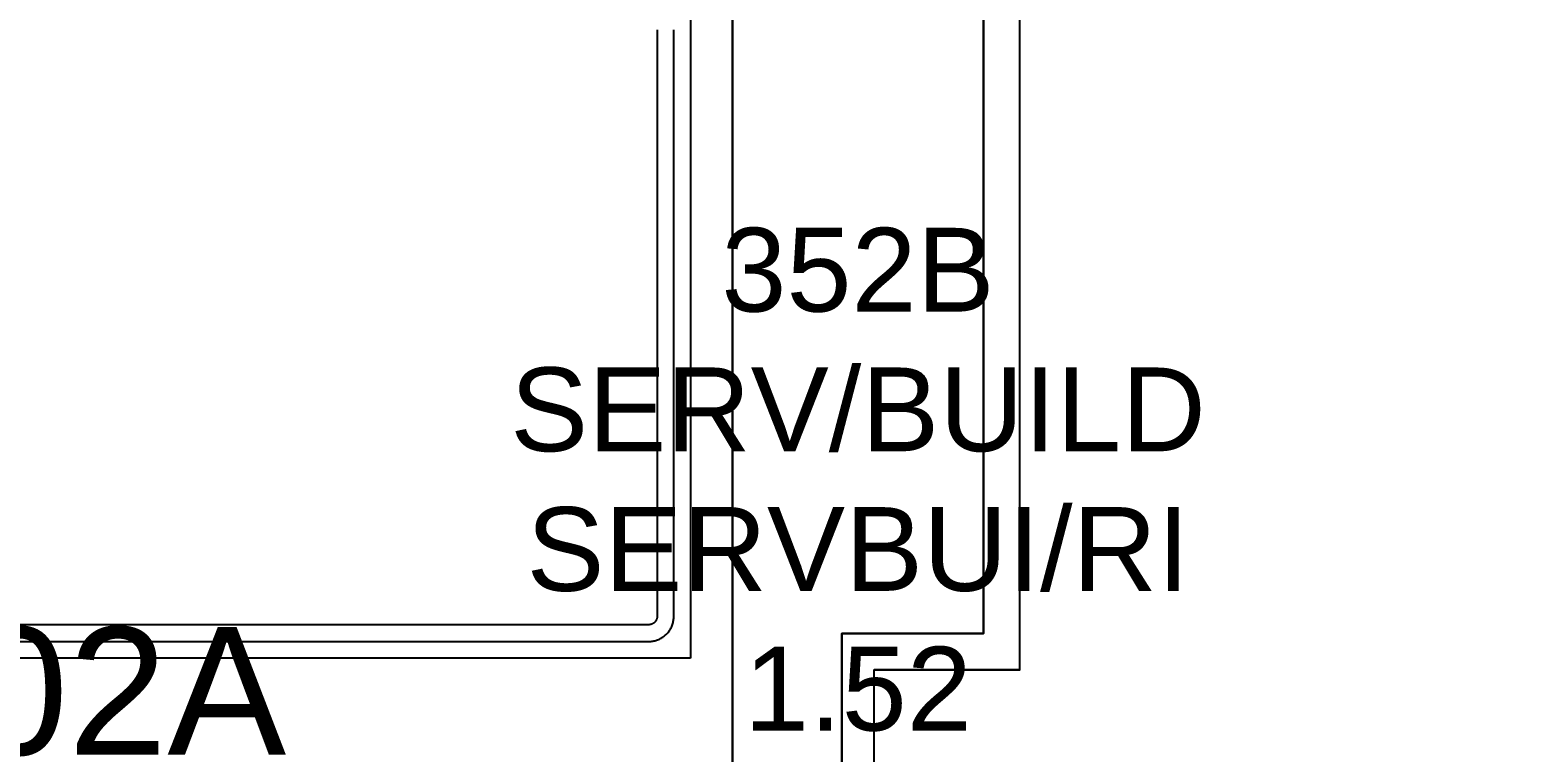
# Model space of a CAD drawing. Extents: x 15525 to 50715, y -3252 to 56414.
# Drawn here: x 37786 to 41361, y 45638 to 47362 of the extents above; entities that cross this region are included whole.
import ezdxf

# ---------------------------------------------------------------- set-up
doc = ezdxf.new("R2010")
doc.units = 0
doc.header["$MEASUREMENT"] = 0
for name, color, linetype in [('A-Stairs', 7, 'CONTINUOUS'), ('A-Wall__Brick', 7, 'CONTINUOUS'), ('RM$', 7, 'CONTINUOUS'), ('RM$TXT', 4, 'CONTINUOUS')]:
    doc.layers.add(name, color=color, linetype=linetype)
doc.styles.add('Arial', font='arial.ttf')

msp = doc.modelspace()

# ---------------------------------------------------------------- linework, layer by layer
at = {"layer": 'A-Stairs'}
for p, q in [((39283.6, 47362.1), (39283.6, 45962.1)), ((39323.6, 45962.1), (39323.6, 47362.1)), ((39263.6, 45942.1), (36103.6, 45942.1)), ((36103.6, 45902.1), (39263.6, 45902.1))]:
    msp.add_line(p, q, dxfattribs=at)
at = {"layer": 'A-Stairs', "flags": 128}
for points in [[(39263.6, 45902.1), (39266, 45902.2), (39268.4, 45902.3), (39270.8, 45902.6), (39273.2, 45902.9), (39275.5, 45903.3), (39277.9, 45903.8), (39280.2, 45904.5), (39282.5, 45905.2), (39284.8, 45906), (39287, 45906.9), (39289.2, 45907.8), (39291.3, 45908.9), (39293.4, 45910.1), (39295.5, 45911.3), (39297.5, 45912.6), (39299.4, 45914), (39301.3, 45915.5), (39303.2, 45917), (39305, 45918.6), (39306.7, 45920.3), (39308.3, 45922.1), (39309.9, 45923.9), (39311.4, 45925.8), (39312.8, 45927.7), (39314.1, 45929.7), (39315.4, 45931.7), (39316.5, 45933.8), (39317.6, 45936), (39318.6, 45938.2), (39319.5, 45940.4), (39320.4, 45942.6), (39321.1, 45944.9), (39321.7, 45947.2), (39322.3, 45949.6), (39322.7, 45951.9), (39323.1, 45954.3), (39323.4, 45956.7), (39323.5, 45959.1), (39323.6, 45961.5), (39323.6, 45962.1)], [(39283.6, 45962.1), (39283.6, 45961.3), (39283.6, 45960.5), (39283.5, 45959.7), (39283.4, 45958.9), (39283.2, 45958.1), (39283, 45957.4), (39282.8, 45956.6), (39282.6, 45955.8), (39282.3, 45955.1), (39282, 45954.3), (39281.7, 45953.6), (39281.4, 45952.9), (39281, 45952.2), (39280.6, 45951.5), (39280.1, 45950.8), (39279.7, 45950.2), (39279.2, 45949.5), (39278.7, 45948.9), (39278.1, 45948.3), (39277.6, 45947.8), (39277, 45947.2), (39276.4, 45946.7), (39275.7, 45946.2), (39275.1, 45945.7), (39274.4, 45945.3), (39273.7, 45944.9), (39273, 45944.5), (39272.3, 45944.1), (39271.6, 45943.8), (39270.9, 45943.5), (39270.1, 45943.2), (39269.4, 45943), (39268.6, 45942.7), (39267.8, 45942.6), (39267, 45942.4), (39266.2, 45942.3), (39265.4, 45942.2), (39264.6, 45942.1), (39263.8, 45942.1), (39263.6, 45942.1)]]:
    msp.add_lwpolyline(points, dxfattribs=at)
at = {"layer": 'A-Wall__Brick'}
for p, q in [((39363.6, 50162.1), (39363.6, 45862.1)), ((39463.6, 44882.1), (39463.6, 48010.6)), ((40063, 48010.6), (40063, 45921.1)), ((40150, 45834.1), (40150, 47477.1)), ((39725.1, 45921.1), (39725.1, 44882.1)), ((40063, 45921.1), (39725.1, 45921.1)), ((39363.6, 45862.1), (36006.1, 45862.1)), ((39802.1, 44880.5), (39802.1, 45834.1)), ((40150, 45834.1), (39802.1, 45834.1))]:
    msp.add_line(p, q, dxfattribs=at)
at = {"layer": 'RM$'}
msp.add_lwpolyline([(39363.6, 45862.1), (36006.1, 45862.1), (36006.1, 51767.1), (39363.6, 51767.1)], close=True, dxfattribs=at)
at = {"layer": 'RM$', "flags": 128}
for points in [[(40063, 48010.6), (39463.6, 48010.6), (39463.6, 44882.1), (39725.1, 44882.1), (39725.1, 45921.1), (40063, 45921.1)], [(30712.6, 43685.1), (33110.6, 43685.1), (33110.6, 43323.1), (38282.1, 43323.6), (38282.1, 43313.6), (39802.1, 43313.6), (39802.1, 44780.5), (40263, 44780.5), (40263, 44870.5), (40263, 44880.5), (39802.1, 44880.5), (39802.1, 45834.1), (40150, 45834.1), (40150, 47477.1), (41658.6, 47472.1), (41658.6, 36560.8), (39806.6, 36560.8), (39806.6, 41501.1), (30703.6, 41501.1)]]:
    msp.add_lwpolyline(points, close=True, dxfattribs=at)

# ---------------------------------------------------------------- texts
at = {"layer": 'RM$TXT', "attachment_point": 8, "style": 'Arial'}
for s, insert, char_height in [('352B^M^JSERV/BUILD^M^JSERVBUI/RI^M^J1.52^M^J-^M^J-^M^J', (39763.3, 45022.7), 200), ('302A^M^JTEACHING^M^JTEACH/LABS^M^J6.23^M^J55-PVC (IND ENG)^M^J558-BIO INNOVATN HUB^M^J', (37900.9, 43086.7), 304.8)]:
    msp.add_mtext(s, dxfattribs=dict(at, insert=insert, char_height=char_height))

doc.saveas('drawing.dxf')
